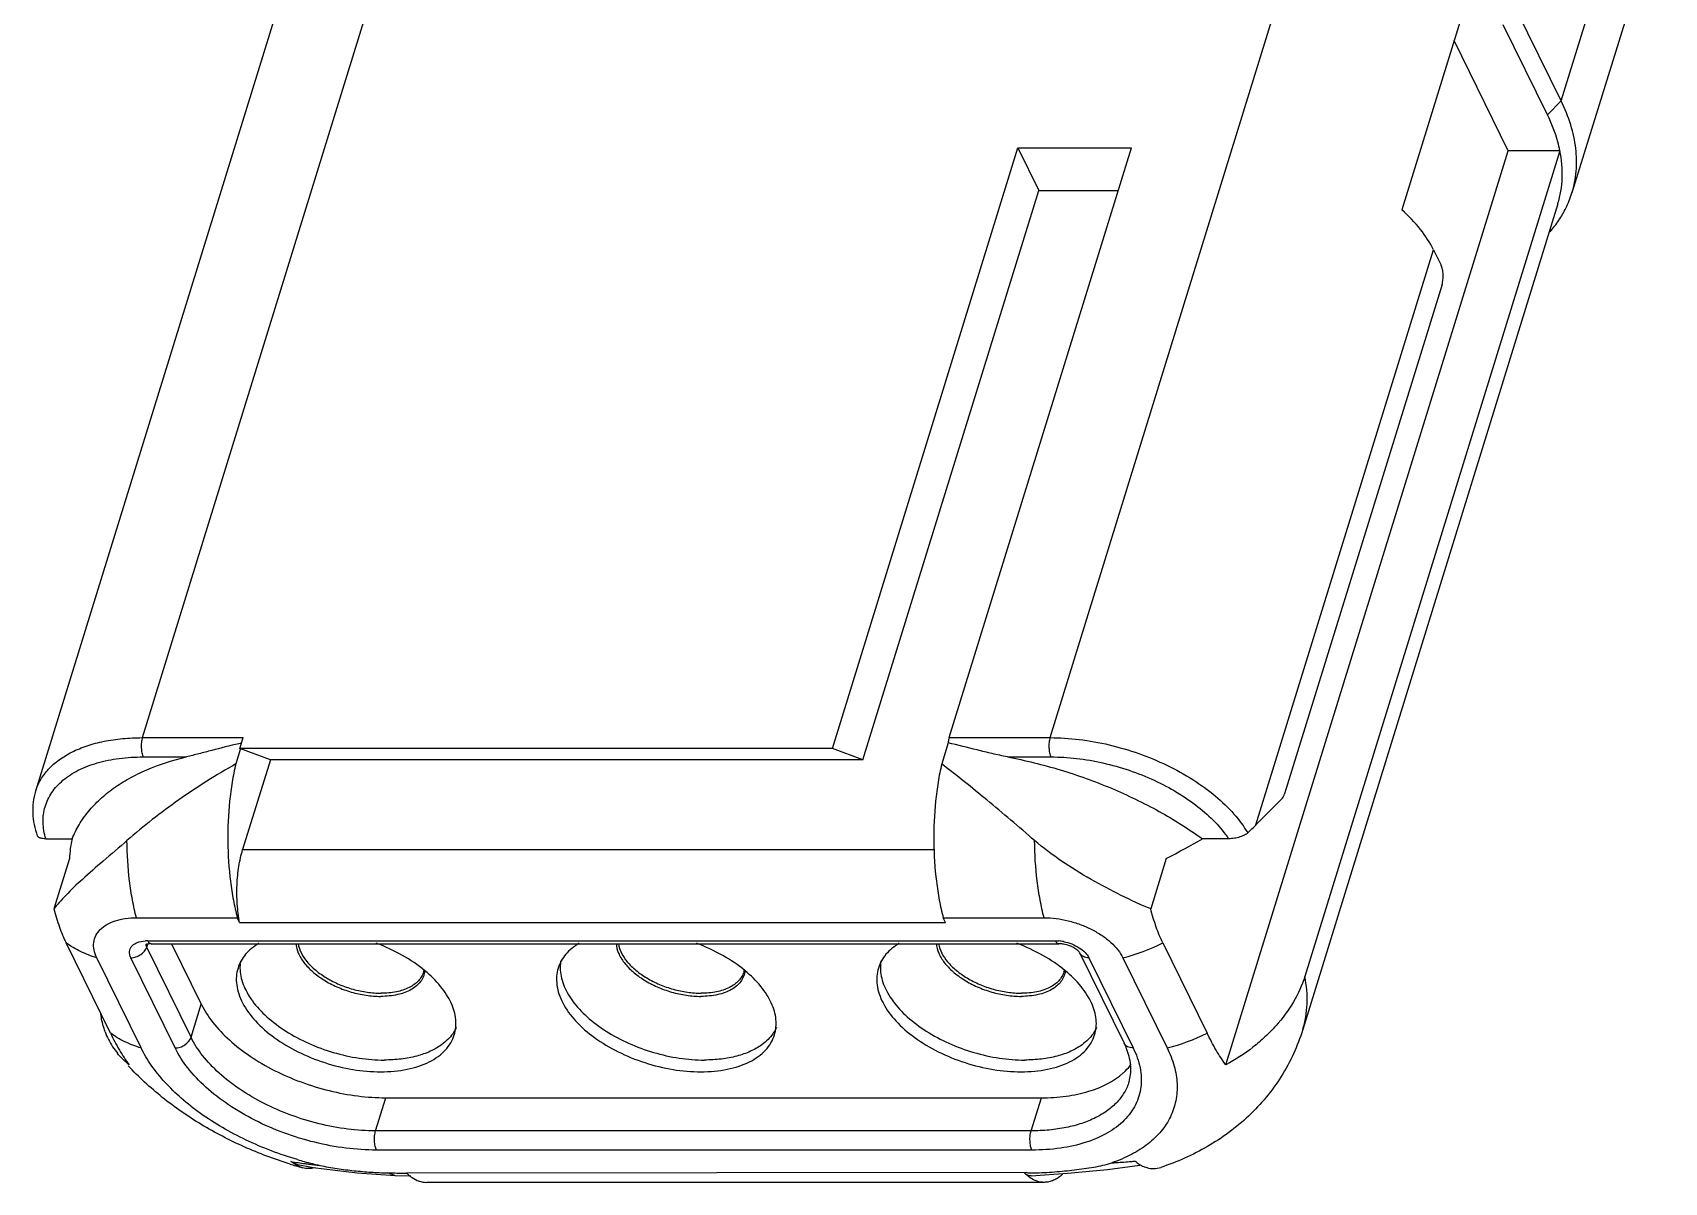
# Model space of a CAD drawing. Extents: x 0 to 420, y 0 to 297.
# Drawn here: x 272.46 to 308.23, y 190.66 to 215.86 of the extents above; entities that cross this region are included whole.
import ezdxf

# ---------------------------------------------------------------- set-up
doc = ezdxf.new("R2010")
doc.units = 0
doc.header["$LTSCALE"] = 23.1
doc.layers.get('0').update_dxf_attribs({"linetype": 'CONTINUOUS'})
doc.layers.add('DTM_AXIS', color=7, linetype='CONTINUOUS')

msp = doc.modelspace()

# ---------------------------------------------------------------- linework, layer by layer
at = {"color": 7, "linetype": 'CONTINUOUS'}
for p, q in [((305.97, 214.36), (307.996, 220.916)), ((308.23, 218.901), (306.204, 212.344)), ((274.87, 200.409), (280.389, 218.269)), ((294.765, 200.409), (300.284, 218.269)), ((278.048, 217.094), (272.529, 199.234)), ((305.97, 214.36), (305, 216.336)), ((289.995, 200.174), (294.062, 213.334)), ((292.554, 200.409), (296.549, 213.334)), ((294.062, 213.334), (296.549, 213.334)), ((294.062, 213.334), (294.519, 212.401)), ((290.662, 199.92), (294.519, 212.401)), ((294.519, 212.401), (296.26, 212.401)), ((305.895, 212.106), (300.303, 194.011)), ((274.87, 200.409), (277.081, 200.409)), ((277.008, 200.174), (277.081, 200.409)), ((292.533, 200.294), (292.39, 199.833)), ((292.554, 200.409), (294.765, 200.409)), ((274.889, 199.987), (275.84, 199.987)), ((277.02, 200.169), (276.916, 199.833)), ((277.675, 199.92), (277.008, 200.174)), ((289.995, 200.174), (277.008, 200.174)), ((290.662, 199.92), (289.995, 200.174)), ((293.833, 199.987), (294.784, 199.987)), ((277.675, 199.92), (277.068, 197.955)), ((290.662, 199.92), (277.675, 199.92)), ((272.754, 198.193), (273.33, 198.193)), ((298.68, 198.193), (298.105, 198.193)), ((277.068, 197.955), (292.225, 197.955)), ((273.272, 197.761), (272.932, 196.659)), ((297.312, 197.761), (296.971, 196.659)), ((274.739, 196.463), (276.95, 196.463)), ((277.002, 196.356), (276.95, 196.463)), ((277.002, 196.356), (292.476, 196.356)), ((292.424, 196.463), (294.634, 196.463)), ((292.476, 196.356), (292.424, 196.463)), ((274.168, 193.935), (273.198, 195.911)), ((274.966, 195.821), (274.986, 195.887)), ((275.936, 193.844), (274.966, 195.821)), ((274.986, 195.959), (294.881, 195.959)), ((275.059, 195.894), (294.954, 195.894)), ((275.51, 195.894), (276.16, 194.569)), ((295.42, 195.689), (296.39, 193.712)), ((274.841, 193.609), (273.871, 195.586)), ((275.587, 193.609), (274.617, 195.586)), ((295.617, 195.586), (296.587, 193.609)), ((296.363, 195.586), (297.333, 193.609)), ((275.936, 193.844), (276.16, 194.569)), ((279.982, 191.793), (280.206, 192.518)), ((280.206, 192.518), (294.575, 192.518)), ((294.35, 191.793), (294.575, 192.518)), ((294.35, 191.793), (279.982, 191.793)), ((294.369, 191.372), (280.001, 191.372)), ((278.242, 191.063), (278.124, 191.123)), ((278.242, 191.063), (278.613, 190.991)), ((278.613, 190.991), (279.579, 190.871)), ((296.025, 190.948), (296.73, 191.044)), ((279.579, 190.871), (280.408, 190.818)), ((280.406, 190.818), (280.245, 190.872)), ((280.406, 190.818), (280.757, 190.805)), ((280.58, 190.868), (280.66, 190.868)), ((294.258, 190.878), (280.657, 190.868)), ((294.635, 190.665), (281.096, 190.665))]:
    msp.add_line(p, q, dxfattribs=at)
msp.add_lwpolyline([(294.349, 190.808), (295.15, 190.863), (296.025, 190.948)], dxfattribs=at)
for centre, radius, start, end in [((304.048, 213.012), 2.257, 333.7339, 342.8056), ((280.153, 186.597), 14.042, 102.7912, 103.0443), ((274.986, 195.189), 0.77, 89.9622, 93.751), ((275.054, 195.88), 0.103, 173.0819, 179.6985), ((294.872, 194.99), 0.969, 78.8245, 84.8864), ((275.583, 194.528), 1.631, 200.2818, 206.6201), ((275.61, 194.543), 1.661, 206.6936, 219.4973), ((280.829, 199.842), 9.189, 252.7635, 253.5825), ((279.267, 197.693), 6.669, 260.1272, 261.498), ((280.826, 199.835), 9.181, 253.5824, 254.5488), ((280.432, 198.559), 7.705, 253.7052, 254.852), ((279.561, 199.623), 8.621, 261.4643, 262.5265), ((280.406, 198.459), 7.602, 254.8448, 257.5033), ((295.706, 200.9), 9.813, 274.9039, 275.3944), ((297.114, 191.688), 0.738, 239.715, 242.2276), ((297.086, 191.636), 0.68, 242.2187, 247.005), ((280.702, 214.709), 23.841, 268.9002, 269.7061), ((281.225, 191.421), 0.788, 233.3979, 235.7804)]:
    msp.add_arc(centre, radius, start, end, dxfattribs=at)
for centre, major_axis, start_param, end_param in [((281.005, 200.701), (7.58, 3.696), 2.819102, 2.926722), ((295.373, 200.701), (7.58, 3.696), -1.516948, -1.409327), ((295.964, 198.496), (4.135, 2.016), -0.932465, -0.865909)]:
    msp.add_ellipse(centre, major_axis=major_axis, ratio=0.414751, start_param=start_param, end_param=end_param, dxfattribs=at)
for points, knots in [([(306.204, 212.344), (306.252, 212.499), (306.315, 212.824), (306.304, 213.331), (306.19, 213.852), (306.052, 214.191), (305.97, 214.36)], [0, 0, 0, 0, 0.233699, 0.474453, 0.728465, 1, 1, 1, 1]), ([(305.726, 211.495), (305.795, 211.574), (305.922, 211.74), (306.027, 211.921), (306.072, 212.013)], [0, 0, 0, 0, 0.506208, 1, 1, 1, 1]), ([(272.529, 199.234), (272.556, 199.323), (272.634, 199.497), (272.811, 199.731), (273.045, 199.934), (273.33, 200.105), (273.663, 200.24), (274.036, 200.338), (274.443, 200.396), (274.725, 200.409), (274.87, 200.409)], [0, 0, 0, 0, 0.099665, 0.202877, 0.312597, 0.430895, 0.558842, 0.696722, 0.844193, 1, 1, 1, 1]), ([(274.87, 200.409), (274.86, 200.375), (274.846, 200.302), (274.843, 200.19), (274.853, 200.097), (274.871, 200.03), (274.883, 200.001), (274.889, 199.987)], [0, 0, 0, 0, 0.247302, 0.51914, 0.780701, 0.897501, 1, 1, 1, 1]), ([(292.554, 200.409), (292.552, 200.4), (292.541, 200.363), (292.535, 200.324), (292.533, 200.294)], [0, 0, 0, 0, 0.232707, 1, 1, 1, 1]), ([(293.833, 199.987), (293.72, 200.009), (293.497, 200.058), (293.065, 200.163), (292.744, 200.244), (292.533, 200.294)], [0, 0, 0, 0, 0.258256, 0.511241, 1, 1, 1, 1]), ([(294.765, 200.409), (294.755, 200.375), (294.741, 200.302), (294.738, 200.19), (294.748, 200.097), (294.766, 200.03), (294.777, 200.001), (294.784, 199.987)], [0, 0, 0, 0, 0.247302, 0.51914, 0.780701, 0.897501, 1, 1, 1, 1]), ([(294.765, 200.409), (294.978, 200.409), (295.414, 200.381), (296.066, 200.263), (296.71, 200.074), (297.325, 199.819), (297.89, 199.508), (298.386, 199.15), (298.795, 198.758), (299.012, 198.467), (299.099, 198.32)], [0, 0, 0, 0, 0.128244, 0.261552, 0.396876, 0.531022, 0.660879, 0.783652, 0.897131, 1, 1, 1, 1]), ([(272.754, 198.193), (272.719, 198.309), (272.687, 198.49), (272.699, 198.728), (272.734, 198.897), (272.795, 199.058), (272.913, 199.263), (273.129, 199.495), (273.472, 199.713), (273.89, 199.872), (274.371, 199.967), (274.712, 199.987), (274.889, 199.987)], [0, 0, 0, 0, 0.111547, 0.16458, 0.216663, 0.268666, 0.321454, 0.432168, 0.553958, 0.689255, 0.838412, 1, 1, 1, 1]), ([(273.33, 198.193), (273.373, 198.299), (273.478, 198.509), (273.684, 198.8), (273.939, 199.067), (274.239, 199.31), (274.584, 199.526), (275.11, 199.781), (275.541, 199.917), (275.84, 199.987)], [0, 0, 0, 0, 0.107741, 0.218236, 0.332875, 0.452871, 0.579162, 0.712366, 1, 1, 1, 1]), ([(276.983, 200.277), (276.785, 200.231), (276.494, 200.157), (276.114, 200.056), (275.93, 200.009), (275.84, 199.987)], [0, 0, 0, 0, 0.51725, 0.764485, 1, 1, 1, 1]), ([(293.833, 199.987), (294.222, 199.913), (294.995, 199.722), (296.11, 199.322), (297.156, 198.817), (297.802, 198.411), (298.105, 198.193)], [0, 0, 0, 0, 0.254975, 0.510294, 0.760378, 1, 1, 1, 1]), ([(294.784, 199.987), (294.972, 199.987), (295.355, 199.964), (295.929, 199.864), (296.498, 199.703), (297.045, 199.486), (297.552, 199.22), (298.003, 198.912), (298.384, 198.573), (298.593, 198.321), (298.68, 198.193)], [0, 0, 0, 0, 0.127045, 0.25905, 0.393187, 0.526569, 0.656311, 0.77978, 0.894838, 1, 1, 1, 1]), ([(272.529, 199.234), (272.505, 199.157), (272.471, 198.997), (272.461, 198.751), (272.492, 198.501), (272.538, 198.338), (272.567, 198.258)], [0, 0, 0, 0, 0.244078, 0.490316, 0.741569, 1, 1, 1, 1]), ([(272.754, 198.193), (272.73, 198.193), (272.695, 198.195), (272.652, 198.203), (272.626, 198.21), (272.604, 198.22), (272.583, 198.233), (272.571, 198.247), (272.567, 198.258)], [0, 0, 0, 0, 0.350305, 0.501303, 0.633497, 0.747561, 0.844878, 1, 1, 1, 1]), ([(299.099, 198.32), (299.089, 198.311), (299.067, 198.294), (299.011, 198.262), (298.924, 198.229), (298.807, 198.201), (298.722, 198.193), (298.68, 198.193)], [0, 0, 0, 0, 0.086066, 0.188046, 0.432827, 0.715345, 1, 1, 1, 1]), ([(277.002, 196.356), (276.976, 196.489), (276.943, 196.763), (276.937, 197.177), (276.975, 197.578), (277.031, 197.835), (277.068, 197.955)], [0, 0, 0, 0, 0.250879, 0.512755, 0.768058, 1, 1, 1, 1]), ([(273.871, 195.586), (273.844, 195.64), (273.805, 195.75), (273.795, 195.92), (273.843, 196.079), (273.945, 196.216), (274.093, 196.325), (274.28, 196.405), (274.5, 196.453), (274.657, 196.463), (274.739, 196.463)], [0, 0, 0, 0, 0.118953, 0.227269, 0.331367, 0.439314, 0.55778, 0.690483, 0.838424, 1, 1, 1, 1]), ([(294.634, 196.463), (294.722, 196.463), (294.9, 196.451), (295.166, 196.401), (295.429, 196.32), (295.678, 196.212), (295.904, 196.081), (296.098, 195.931), (296.254, 195.767), (296.333, 195.647), (296.363, 195.586)], [0, 0, 0, 0, 0.12963, 0.264566, 0.40125, 0.536279, 0.666228, 0.788105, 0.89977, 1, 1, 1, 1]), ([(273.871, 195.586), (273.748, 195.623), (273.513, 195.712), (273.296, 195.84), (273.198, 195.911)], [0, 0, 0, 0, 0.511976, 1, 1, 1, 1]), ([(274.617, 195.586), (274.606, 195.608), (274.59, 195.652), (274.584, 195.72), (274.6, 195.784), (274.636, 195.841), (274.691, 195.887), (274.789, 195.938), (274.875, 195.953), (274.936, 195.957)], [0, 0, 0, 0, 0.1218, 0.233259, 0.339716, 0.448492, 0.566072, 0.696581, 1, 1, 1, 1]), ([(274.617, 195.586), (274.654, 195.586), (274.712, 195.596), (274.783, 195.625), (274.878, 195.679), (274.945, 195.753), (274.966, 195.821)], [0, 0, 0, 0, 0.254723, 0.387354, 0.51995, 1, 1, 1, 1]), ([(274.976, 195.886), (274.973, 195.885), (274.963, 195.883), (274.953, 195.88), (274.947, 195.878)], [0, 0, 0, 0, 0.293043, 1, 1, 1, 1]), ([(274.966, 195.821), (274.963, 195.826), (274.955, 195.845), (274.951, 195.866), (274.951, 195.881)], [0, 0, 0, 0, 0.266186, 1, 1, 1, 1]), ([(275.059, 195.894), (275.051, 195.894), (275.023, 195.893), (274.995, 195.89), (274.976, 195.886)], [0, 0, 0, 0, 0.284456, 1, 1, 1, 1]), ([(274.986, 195.959), (274.991, 195.949), (275.001, 195.932), (275.019, 195.911), (275.038, 195.897), (275.052, 195.894), (275.059, 195.894)], [0, 0, 0, 0, 0.314987, 0.581799, 0.804595, 1, 1, 1, 1]), ([(294.881, 195.959), (294.888, 195.959), (294.913, 195.959), (294.939, 195.957), (294.958, 195.956)], [0, 0, 0, 0, 0.245825, 1, 1, 1, 1]), ([(294.881, 195.959), (294.886, 195.949), (294.896, 195.932), (294.914, 195.911), (294.933, 195.897), (294.947, 195.894), (294.954, 195.894)], [0, 0, 0, 0, 0.314987, 0.581799, 0.804595, 1, 1, 1, 1]), ([(295.057, 195.885), (295.048, 195.886), (295.014, 195.892), (294.979, 195.894), (294.954, 195.894)], [0, 0, 0, 0, 0.263205, 1, 1, 1, 1]), ([(295.42, 195.689), (295.418, 195.694), (295.408, 195.709), (295.386, 195.733), (295.352, 195.763), (295.287, 195.807), (295.189, 195.854), (295.102, 195.877), (295.057, 195.885)], [0, 0, 0, 0, 0.04203, 0.121416, 0.232913, 0.367426, 0.676783, 1, 1, 1, 1]), ([(295.06, 195.941), (295.122, 195.929), (295.241, 195.894), (295.353, 195.838), (295.404, 195.805)], [0, 0, 0, 0, 0.507039, 1, 1, 1, 1]), ([(295.404, 195.805), (295.451, 195.775), (295.532, 195.712), (295.596, 195.629), (295.617, 195.586)], [0, 0, 0, 0, 0.53842, 1, 1, 1, 1]), ([(295.617, 195.586), (295.595, 195.586), (295.554, 195.59), (295.496, 195.61), (295.45, 195.643), (295.428, 195.673), (295.42, 195.689)], [0, 0, 0, 0, 0.277591, 0.535082, 0.773251, 1, 1, 1, 1]), ([(300.303, 194.011), (300.331, 194.102), (300.376, 194.29), (300.416, 194.681), (300.389, 194.98), (300.349, 195.176)], [0, 0, 0, 0, 0.243384, 0.489661, 1, 1, 1, 1]), ([(276.16, 194.569), (276.229, 194.428), (276.414, 194.145), (276.779, 193.763), (277.235, 193.412), (277.763, 193.104), (278.346, 192.852), (278.961, 192.663), (279.584, 192.546), (280.001, 192.518), (280.206, 192.518)], [0, 0, 0, 0, 0.10023, 0.211895, 0.333772, 0.463721, 0.59875, 0.735434, 0.87037, 1, 1, 1, 1]), ([(274.054, 193.962), (274.042, 193.994), (273.999, 194.121), (273.972, 194.254), (273.961, 194.355)], [0, 0, 0, 0, 0.248035, 1, 1, 1, 1]), ([(274.168, 193.935), (274.23, 193.808), (274.356, 193.57), (274.502, 193.342), (274.579, 193.238)], [0, 0, 0, 0, 0.521455, 1, 1, 1, 1]), ([(274.841, 193.609), (274.718, 193.646), (274.483, 193.735), (274.266, 193.863), (274.168, 193.935)], [0, 0, 0, 0, 0.511976, 1, 1, 1, 1]), ([(300.303, 194.011), (300.247, 193.831), (300.112, 193.477), (299.842, 192.979), (299.51, 192.521), (299.123, 192.11), (298.691, 191.749), (298.22, 191.441), (297.719, 191.186), (297.368, 191.051), (297.19, 190.993)], [0, 0, 0, 0, 0.12567, 0.251054, 0.376326, 0.501284, 0.625973, 0.750506, 0.87506, 1, 1, 1, 1]), ([(278.27, 191.163), (277.884, 191.276), (277.321, 191.489), (276.625, 191.856), (276.149, 192.161), (275.725, 192.494), (275.361, 192.848), (275.062, 193.217), (274.905, 193.478), (274.841, 193.609)], [0, 0, 0, 0, 0.279388, 0.415294, 0.546421, 0.671368, 0.789008, 0.898643, 1, 1, 1, 1]), ([(275.587, 193.609), (275.624, 193.609), (275.682, 193.619), (275.753, 193.648), (275.848, 193.702), (275.915, 193.777), (275.936, 193.844)], [0, 0, 0, 0, 0.254723, 0.387354, 0.51995, 1, 1, 1, 1]), ([(280.001, 191.372), (279.778, 191.372), (279.322, 191.402), (278.642, 191.53), (277.972, 191.735), (277.336, 192.011), (276.759, 192.347), (276.262, 192.73), (275.864, 193.147), (275.663, 193.455), (275.587, 193.609)], [0, 0, 0, 0, 0.129654, 0.264551, 0.401253, 0.536278, 0.666225, 0.788118, 0.899753, 1, 1, 1, 1]), ([(279.982, 191.793), (279.777, 191.793), (279.36, 191.821), (278.736, 191.938), (278.122, 192.127), (277.539, 192.379), (277.011, 192.687), (276.555, 193.038), (276.19, 193.42), (276.005, 193.702), (275.936, 193.844)], [0, 0, 0, 0, 0.129657, 0.264553, 0.401254, 0.536278, 0.666224, 0.788116, 0.899751, 1, 1, 1, 1]), ([(296.587, 193.609), (296.655, 193.471), (296.732, 193.256), (296.769, 192.963), (296.761, 192.754), (296.719, 192.553), (296.643, 192.362), (296.534, 192.184), (296.342, 191.961), (296.019, 191.723), (295.541, 191.52), (294.98, 191.397), (294.578, 191.372), (294.369, 191.372)], [0, 0, 0, 0, 0.118853, 0.174099, 0.227359, 0.279567, 0.331741, 0.384883, 0.439915, 0.558249, 0.690829, 0.83856, 1, 1, 1, 1]), ([(297.333, 193.609), (297.396, 193.482), (297.496, 193.226), (297.563, 192.831), (297.537, 192.45), (297.417, 192.093), (297.207, 191.772), (296.913, 191.492), (296.543, 191.259), (296.264, 191.143), (296.116, 191.093)], [0, 0, 0, 0, 0.131343, 0.253044, 0.368308, 0.481634, 0.59783, 0.72114, 0.854683, 1, 1, 1, 1]), ([(296.458, 193.555), (296.453, 193.568), (296.433, 193.621), (296.409, 193.674), (296.39, 193.712)], [0, 0, 0, 0, 0.243293, 1, 1, 1, 1]), ([(296.587, 193.609), (296.565, 193.609), (296.524, 193.614), (296.466, 193.634), (296.42, 193.667), (296.398, 193.696), (296.39, 193.712)], [0, 0, 0, 0, 0.277591, 0.535082, 0.773251, 1, 1, 1, 1]), ([(296.497, 192.87), (296.512, 192.921), (296.535, 193.028), (296.542, 193.261), (296.5, 193.439), (296.458, 193.555)], [0, 0, 0, 0, 0.228588, 0.467522, 1, 1, 1, 1]), ([(274.579, 193.238), (274.556, 193.257), (274.466, 193.333), (274.384, 193.419), (274.328, 193.487)], [0, 0, 0, 0, 0.253151, 1, 1, 1, 1]), ([(278.106, 191.066), (277.764, 191.172), (277.096, 191.422), (276.154, 191.911), (275.297, 192.504), (274.79, 192.972), (274.559, 193.221)], [0, 0, 0, 0, 0.255886, 0.50881, 0.756944, 1, 1, 1, 1]), ([(296.37, 193.063), (296.387, 193.078), (296.449, 193.136), (296.505, 193.201), (296.544, 193.251)], [0, 0, 0, 0, 0.255737, 1, 1, 1, 1]), ([(296.497, 192.87), (296.472, 192.789), (296.4, 192.629), (296.238, 192.415), (296.024, 192.228), (295.762, 192.072), (295.457, 191.948), (295.115, 191.858), (294.742, 191.805), (294.483, 191.793), (294.35, 191.793)], [0, 0, 0, 0, 0.099673, 0.202889, 0.312615, 0.430922, 0.558873, 0.696753, 0.844215, 1, 1, 1, 1]), ([(294.575, 192.518), (294.757, 192.518), (295.108, 192.54), (295.731, 192.668), (296.158, 192.872), (296.37, 193.063)], [0, 0, 0, 0, 0.286605, 0.550517, 1, 1, 1, 1]), ([(280.001, 191.372), (279.994, 191.385), (279.983, 191.414), (279.965, 191.481), (279.955, 191.574), (279.958, 191.686), (279.971, 191.759), (279.982, 191.793)], [0, 0, 0, 0, 0.102499, 0.219299, 0.48086, 0.752698, 1, 1, 1, 1]), ([(294.369, 191.372), (294.363, 191.385), (294.351, 191.414), (294.334, 191.481), (294.323, 191.574), (294.326, 191.686), (294.34, 191.759), (294.35, 191.793)], [0, 0, 0, 0, 0.102499, 0.219299, 0.48086, 0.752698, 1, 1, 1, 1]), ([(278.239, 191.044), (278.23, 191.05), (278.189, 191.074), (278.151, 191.101), (278.124, 191.123)], [0, 0, 0, 0, 0.242146, 1, 1, 1, 1]), ([(278.38, 190.985), (278.368, 190.989), (278.32, 191.004), (278.273, 191.025), (278.239, 191.044)], [0, 0, 0, 0, 0.242777, 1, 1, 1, 1]), ([(278.439, 191.075), (278.466, 191.072), (278.573, 191.058), (278.68, 191.046), (278.761, 191.037)], [0, 0, 0, 0, 0.246797, 1, 1, 1, 1]), ([(278.761, 191.037), (278.885, 191.01), (279.135, 190.965), (279.509, 190.918), (279.878, 190.886), (280.123, 190.875), (280.245, 190.872)], [0, 0, 0, 0, 0.255822, 0.50781, 0.756081, 1, 1, 1, 1]), ([(294.416, 190.874), (294.491, 190.875), (294.641, 190.879), (294.864, 190.894), (295.083, 190.914), (295.299, 190.938), (295.512, 190.965), (295.721, 190.997), (295.923, 191.037), (296.053, 191.071), (296.116, 191.093)], [0, 0, 0, 0, 0.132289, 0.261916, 0.389791, 0.516281, 0.641373, 0.764596, 0.88485, 1, 1, 1, 1]), ([(296.116, 191.093), (296.151, 191.095), (296.294, 191.103), (296.437, 191.113), (296.545, 191.122)], [0, 0, 0, 0, 0.248106, 1, 1, 1, 1]), ([(296.628, 191.13), (296.638, 191.122), (296.674, 191.094), (296.712, 191.068), (296.741, 191.051)], [0, 0, 0, 0, 0.258136, 1, 1, 1, 1]), ([(296.821, 191.011), (296.826, 191.008), (296.848, 191), (296.871, 190.992), (296.888, 190.987)], [0, 0, 0, 0, 0.253448, 1, 1, 1, 1]), ([(296.888, 190.987), (296.936, 190.973), (297.039, 190.958), (297.142, 190.976), (297.19, 190.993)], [0, 0, 0, 0, 0.498889, 1, 1, 1, 1]), ([(278.647, 190.984), (278.604, 190.972), (278.513, 190.96), (278.423, 190.973), (278.38, 190.985)], [0, 0, 0, 0, 0.499551, 1, 1, 1, 1]), ([(280.663, 190.867), (280.671, 190.86), (280.7, 190.832), (280.731, 190.807), (280.755, 190.789)], [0, 0, 0, 0, 0.258008, 1, 1, 1, 1]), ([(280.782, 190.77), (280.83, 190.737), (280.93, 190.684), (281.042, 190.665), (281.096, 190.665)], [0, 0, 0, 0, 0.520861, 1, 1, 1, 1]), ([(294.33, 190.765), (294.32, 190.772), (294.276, 190.804), (294.235, 190.839), (294.206, 190.868)], [0, 0, 0, 0, 0.239568, 1, 1, 1, 1]), ([(294.349, 190.808), (294.337, 190.808), (294.312, 190.81), (294.276, 190.821), (294.239, 190.839), (294.217, 190.857), (294.206, 190.868)], [0, 0, 0, 0, 0.229885, 0.467731, 0.719305, 1, 1, 1, 1]), ([(294.258, 190.878), (294.272, 190.877), (294.324, 190.874), (294.376, 190.874), (294.416, 190.874)], [0, 0, 0, 0, 0.254198, 1, 1, 1, 1]), ([(294.635, 190.665), (294.584, 190.665), (294.475, 190.683), (294.377, 190.734), (294.33, 190.765)], [0, 0, 0, 0, 0.479417, 1, 1, 1, 1]), ([(295.04, 190.842), (294.981, 190.788), (294.884, 190.72), (294.741, 190.673), (294.67, 190.665), (294.635, 190.665)], [0, 0, 0, 0, 0.531105, 0.769949, 1, 1, 1, 1])]:
    msp.add_open_spline(points, degree=3, knots=knots, dxfattribs=at)
at = {"layer": 'DTM_AXIS', "color": 7, "linetype": 'CONTINUOUS'}
for p, q in [((304.003, 216.907), (302.478, 211.972)), ((305.668, 214.054), (304.698, 216.031)), ((304.809, 213.271), (303.625, 215.684)), ((305.97, 214.36), (305.668, 214.054)), ((298.618, 193.238), (304.809, 213.271)), ((305.941, 213.271), (300.349, 195.176)), ((305.941, 213.271), (304.809, 213.271)), ((299.279, 198.496), (303.173, 211.096)), ((303.173, 211.096), (303.338, 210.76)), ((303.357, 210.339), (299.907, 199.176)), ((299.279, 198.496), (299.859, 199.084)), ((297.237, 195.911), (298.207, 193.935))]:
    msp.add_line(p, q, dxfattribs=at)
for centre, radius, start, end in [((295.32, 199.729), 4.272, 284.1364, 296.67), ((280.644, 195.396), 0.408, 342.8345, 347.3368), ((287.663, 195.396), 0.408, 342.8345, 347.3368), ((294.681, 195.396), 0.408, 342.8345, 347.3368), ((296.29, 197.752), 4.272, 284.1364, 296.67)]:
    msp.add_arc(centre, radius, start, end, dxfattribs=at)
for points, knots in [([(305.941, 213.271), (305.927, 213.336), (305.863, 213.606), (305.761, 213.865), (305.668, 214.054)], [0, 0, 0, 0, 0.2404, 1, 1, 1, 1]), ([(305.895, 212.106), (305.923, 212.197), (305.968, 212.384), (306.008, 212.775), (305.98, 213.075), (305.941, 213.271)], [0, 0, 0, 0, 0.243384, 0.489662, 1, 1, 1, 1]), ([(303.173, 211.096), (303.095, 211.255), (302.887, 211.571), (302.625, 211.841), (302.478, 211.972)], [0, 0, 0, 0, 0.47262, 1, 1, 1, 1]), ([(303.357, 210.339), (303.367, 210.373), (303.381, 210.446), (303.384, 210.558), (303.373, 210.651), (303.356, 210.718), (303.344, 210.747), (303.338, 210.76)], [0, 0, 0, 0, 0.247302, 0.51914, 0.780701, 0.897501, 1, 1, 1, 1]), ([(276.916, 199.833), (276.487, 199.591), (275.662, 199.071), (274.894, 198.471), (274.532, 198.154)], [0, 0, 0, 0, 0.506088, 1, 1, 1, 1]), ([(276.916, 199.833), (276.886, 199.702), (276.833, 199.43), (276.759, 198.865), (276.727, 198.137), (276.773, 197.412), (276.858, 196.855), (276.917, 196.59), (276.95, 196.463)], [0, 0, 0, 0, 0.118872, 0.243768, 0.503091, 0.760819, 0.883768, 1, 1, 1, 1]), ([(292.39, 199.833), (292.359, 199.702), (292.307, 199.43), (292.233, 198.865), (292.201, 198.137), (292.247, 197.412), (292.332, 196.855), (292.39, 196.59), (292.424, 196.463)], [0, 0, 0, 0, 0.118872, 0.243768, 0.503091, 0.760819, 0.883768, 1, 1, 1, 1]), ([(294.427, 198.154), (294.08, 198.454), (293.411, 199.026), (292.725, 199.577), (292.39, 199.833)], [0, 0, 0, 0, 0.521079, 1, 1, 1, 1]), ([(299.859, 199.084), (299.87, 199.095), (299.889, 199.125), (299.901, 199.158), (299.907, 199.176)], [0, 0, 0, 0, 0.441734, 1, 1, 1, 1]), ([(274.532, 198.154), (274.359, 198.003), (274.03, 197.723), (273.576, 197.329), (273.256, 197.025), (273.052, 196.806), (272.968, 196.706), (272.932, 196.659)], [0, 0, 0, 0, 0.314291, 0.591155, 0.822078, 0.918129, 1, 1, 1, 1]), ([(274.739, 196.463), (274.706, 196.591), (274.647, 196.859), (274.561, 197.422), (274.534, 197.859), (274.532, 198.154)], [0, 0, 0, 0, 0.233861, 0.481307, 1, 1, 1, 1]), ([(294.634, 196.463), (294.601, 196.591), (294.542, 196.859), (294.456, 197.422), (294.429, 197.859), (294.427, 198.154)], [0, 0, 0, 0, 0.233861, 0.481307, 1, 1, 1, 1]), ([(296.971, 196.659), (296.752, 196.748), (296.31, 196.951), (295.657, 197.299), (295.018, 197.692), (294.614, 197.992), (294.427, 198.154)], [0, 0, 0, 0, 0.239848, 0.492378, 0.748824, 1, 1, 1, 1]), ([(272.932, 196.659), (272.966, 196.524), (273.042, 196.269), (273.142, 196.024), (273.198, 195.911)], [0, 0, 0, 0, 0.527828, 1, 1, 1, 1]), ([(297.237, 195.911), (297.182, 196.024), (297.081, 196.269), (297.006, 196.524), (296.971, 196.659)], [0, 0, 0, 0, 0.472172, 1, 1, 1, 1]), ([(277.424, 195.903), (277.368, 195.87), (277.263, 195.798), (277.13, 195.668), (277.028, 195.522), (276.982, 195.416), (276.966, 195.361)], [0, 0, 0, 0, 0.270442, 0.524112, 0.765381, 1, 1, 1, 1]), ([(278.236, 195.897), (278.241, 195.826), (278.281, 195.676), (278.41, 195.467), (278.602, 195.269), (278.847, 195.091), (279.134, 194.941), (279.447, 194.828), (279.77, 194.757), (279.989, 194.74), (280.096, 194.74)], [0, 0, 0, 0, 0.090421, 0.193557, 0.310699, 0.440243, 0.578718, 0.721502, 0.863645, 1, 1, 1, 1]), ([(278.284, 195.896), (278.307, 195.75), (278.407, 195.574), (278.567, 195.401), (278.706, 195.276), (278.91, 195.134), (279.186, 194.995), (279.485, 194.89), (279.794, 194.825), (280.001, 194.809), (280.103, 194.809)], [0, 0, 0, 0, 0.1955, 0.253175, 0.314042, 0.444006, 0.582092, 0.723901, 0.864814, 1, 1, 1, 1]), ([(281.062, 195.301), (280.91, 195.428), (280.568, 195.657), (280.195, 195.829), (279.997, 195.903)], [0, 0, 0, 0, 0.484084, 1, 1, 1, 1]), ([(284.443, 195.903), (284.386, 195.87), (284.282, 195.798), (284.148, 195.668), (284.047, 195.522), (284.001, 195.416), (283.984, 195.361)], [0, 0, 0, 0, 0.270442, 0.524112, 0.765381, 1, 1, 1, 1]), ([(285.255, 195.897), (285.259, 195.826), (285.299, 195.676), (285.428, 195.467), (285.62, 195.269), (285.866, 195.091), (286.152, 194.941), (286.465, 194.828), (286.789, 194.757), (287.007, 194.74), (287.114, 194.74)], [0, 0, 0, 0, 0.090421, 0.193557, 0.310699, 0.440243, 0.578718, 0.721502, 0.863645, 1, 1, 1, 1]), ([(285.303, 195.896), (285.325, 195.75), (285.426, 195.574), (285.585, 195.401), (285.724, 195.276), (285.928, 195.134), (286.204, 194.995), (286.504, 194.89), (286.812, 194.825), (287.02, 194.809), (287.121, 194.809)], [0, 0, 0, 0, 0.1955, 0.253175, 0.314042, 0.444006, 0.582092, 0.723901, 0.864814, 1, 1, 1, 1]), ([(288.081, 195.301), (287.928, 195.428), (287.586, 195.657), (287.213, 195.829), (287.016, 195.903)], [0, 0, 0, 0, 0.484084, 1, 1, 1, 1]), ([(291.461, 195.903), (291.405, 195.87), (291.3, 195.798), (291.167, 195.668), (291.065, 195.522), (291.019, 195.416), (291.003, 195.361)], [0, 0, 0, 0, 0.270442, 0.524112, 0.765381, 1, 1, 1, 1]), ([(292.273, 195.897), (292.278, 195.826), (292.318, 195.676), (292.447, 195.467), (292.639, 195.269), (292.884, 195.091), (293.171, 194.941), (293.484, 194.828), (293.807, 194.757), (294.026, 194.74), (294.133, 194.74)], [0, 0, 0, 0, 0.090421, 0.193557, 0.310699, 0.440243, 0.578718, 0.721502, 0.863645, 1, 1, 1, 1]), ([(292.321, 195.896), (292.344, 195.75), (292.444, 195.574), (292.604, 195.401), (292.743, 195.276), (292.947, 195.134), (293.223, 194.995), (293.522, 194.89), (293.83, 194.825), (294.038, 194.809), (294.14, 194.809)], [0, 0, 0, 0, 0.1955, 0.253175, 0.314042, 0.444006, 0.582092, 0.723901, 0.864814, 1, 1, 1, 1]), ([(295.099, 195.301), (294.947, 195.428), (294.605, 195.657), (294.232, 195.829), (294.034, 195.903)], [0, 0, 0, 0, 0.484084, 1, 1, 1, 1]), ([(276.966, 195.361), (276.948, 195.303), (276.924, 195.179), (276.931, 194.986), (276.979, 194.788), (277.099, 194.511), (277.35, 194.173), (277.766, 193.814), (278.28, 193.508), (278.862, 193.273), (279.473, 193.124), (279.889, 193.087), (280.093, 193.087)], [0, 0, 0, 0, 0.042702, 0.086808, 0.133507, 0.183658, 0.295671, 0.423412, 0.563542, 0.710644, 0.858287, 1, 1, 1, 1]), ([(277.022, 195.521), (277.019, 195.507), (277.011, 195.454), (277.008, 195.399), (277.009, 195.358)], [0, 0, 0, 0, 0.247679, 1, 1, 1, 1]), ([(277.009, 195.358), (277.01, 195.299), (277.024, 195.178), (277.077, 194.997), (277.163, 194.815), (277.324, 194.567), (277.601, 194.271), (278.019, 193.96), (278.511, 193.699), (279.051, 193.5), (279.61, 193.376), (279.988, 193.345), (280.173, 193.345)], [0, 0, 0, 0, 0.043632, 0.089852, 0.139255, 0.192178, 0.308599, 0.437912, 0.576632, 0.720032, 0.862905, 1, 1, 1, 1]), ([(281.061, 195.291), (281.056, 195.251), (281.034, 195.171), (280.97, 195.061), (280.879, 194.965), (280.761, 194.884), (280.621, 194.82), (280.399, 194.756), (280.219, 194.74), (280.096, 194.74)], [0, 0, 0, 0, 0.100922, 0.203466, 0.311642, 0.428405, 0.555511, 0.693629, 1, 1, 1, 1]), ([(281.706, 193.896), (281.723, 193.95), (281.745, 194.063), (281.744, 194.238), (281.708, 194.419), (281.64, 194.601), (281.539, 194.784), (281.358, 195.031), (281.187, 195.198), (281.062, 195.301)], [0, 0, 0, 0, 0.103096, 0.209056, 0.320367, 0.438924, 0.565911, 0.701896, 1, 1, 1, 1]), ([(283.984, 195.361), (283.966, 195.303), (283.943, 195.179), (283.95, 194.986), (283.997, 194.788), (284.117, 194.511), (284.369, 194.173), (284.784, 193.814), (285.299, 193.508), (285.88, 193.273), (286.491, 193.124), (286.908, 193.087), (287.111, 193.087)], [0, 0, 0, 0, 0.042702, 0.086808, 0.133507, 0.183658, 0.295671, 0.423412, 0.563542, 0.710644, 0.858287, 1, 1, 1, 1]), ([(284.04, 195.521), (284.038, 195.507), (284.03, 195.454), (284.027, 195.399), (284.027, 195.358)], [0, 0, 0, 0, 0.247679, 1, 1, 1, 1]), ([(284.027, 195.358), (284.028, 195.299), (284.042, 195.178), (284.096, 194.997), (284.182, 194.815), (284.342, 194.567), (284.62, 194.271), (285.038, 193.96), (285.529, 193.699), (286.069, 193.5), (286.628, 193.376), (287.006, 193.345), (287.191, 193.345)], [0, 0, 0, 0, 0.043632, 0.089852, 0.139255, 0.192178, 0.308599, 0.437912, 0.576632, 0.720032, 0.862905, 1, 1, 1, 1]), ([(288.08, 195.291), (288.074, 195.251), (288.052, 195.171), (287.989, 195.061), (287.897, 194.965), (287.78, 194.884), (287.639, 194.82), (287.418, 194.756), (287.237, 194.74), (287.114, 194.74)], [0, 0, 0, 0, 0.100922, 0.203466, 0.311642, 0.428405, 0.555511, 0.693629, 1, 1, 1, 1]), ([(288.725, 193.896), (288.741, 193.95), (288.764, 194.063), (288.762, 194.238), (288.727, 194.419), (288.658, 194.601), (288.557, 194.784), (288.377, 195.031), (288.206, 195.198), (288.081, 195.301)], [0, 0, 0, 0, 0.103096, 0.209056, 0.320367, 0.438924, 0.565911, 0.701896, 1, 1, 1, 1]), ([(291.003, 195.361), (290.985, 195.303), (290.961, 195.179), (290.968, 194.986), (291.016, 194.788), (291.136, 194.511), (291.387, 194.173), (291.803, 193.814), (292.317, 193.508), (292.899, 193.273), (293.51, 193.124), (293.926, 193.087), (294.13, 193.087)], [0, 0, 0, 0, 0.042702, 0.086808, 0.133507, 0.183658, 0.295671, 0.423412, 0.563542, 0.710644, 0.858287, 1, 1, 1, 1]), ([(291.059, 195.521), (291.056, 195.507), (291.048, 195.454), (291.045, 195.399), (291.046, 195.358)], [0, 0, 0, 0, 0.247679, 1, 1, 1, 1]), ([(291.046, 195.358), (291.047, 195.299), (291.061, 195.178), (291.114, 194.997), (291.2, 194.815), (291.361, 194.567), (291.638, 194.271), (292.056, 193.96), (292.548, 193.699), (293.088, 193.5), (293.647, 193.376), (294.025, 193.345), (294.21, 193.345)], [0, 0, 0, 0, 0.043632, 0.089852, 0.139255, 0.192178, 0.308599, 0.437912, 0.576632, 0.720032, 0.862905, 1, 1, 1, 1]), ([(295.098, 195.291), (295.093, 195.251), (295.071, 195.171), (295.007, 195.061), (294.915, 194.965), (294.798, 194.884), (294.658, 194.82), (294.436, 194.756), (294.256, 194.74), (294.133, 194.74)], [0, 0, 0, 0, 0.100922, 0.203466, 0.311642, 0.428405, 0.555511, 0.693629, 1, 1, 1, 1]), ([(295.743, 193.896), (295.76, 193.95), (295.782, 194.063), (295.781, 194.238), (295.745, 194.419), (295.677, 194.601), (295.576, 194.784), (295.395, 195.031), (295.224, 195.198), (295.099, 195.301)], [0, 0, 0, 0, 0.103096, 0.209056, 0.320367, 0.438924, 0.565911, 0.701896, 1, 1, 1, 1]), ([(281.034, 195.276), (281.023, 195.24), (280.992, 195.171), (280.922, 195.078), (280.828, 194.997), (280.671, 194.903), (280.426, 194.826), (280.215, 194.809), (280.103, 194.809)], [0, 0, 0, 0, 0.099768, 0.203083, 0.312927, 0.431309, 0.696881, 1, 1, 1, 1]), ([(288.052, 195.276), (288.041, 195.24), (288.01, 195.171), (287.94, 195.078), (287.847, 194.997), (287.69, 194.903), (287.444, 194.826), (287.233, 194.809), (287.121, 194.809)], [0, 0, 0, 0, 0.099768, 0.203083, 0.312927, 0.431309, 0.696881, 1, 1, 1, 1]), ([(295.071, 195.276), (295.06, 195.24), (295.029, 195.171), (294.958, 195.078), (294.865, 194.997), (294.708, 194.903), (294.463, 194.826), (294.252, 194.809), (294.14, 194.809)], [0, 0, 0, 0, 0.099768, 0.203083, 0.312927, 0.431309, 0.696881, 1, 1, 1, 1]), ([(300.349, 195.176), (300.289, 194.983), (300.113, 194.596), (299.792, 194.165), (299.478, 193.846), (299.123, 193.544), (298.826, 193.351), (298.618, 193.238)], [0, 0, 0, 0, 0.228847, 0.474271, 0.60241, 0.733275, 1, 1, 1, 1]), ([(280.093, 193.087), (280.193, 193.087), (280.387, 193.095), (280.668, 193.136), (280.925, 193.203), (281.154, 193.296), (281.351, 193.414), (281.512, 193.554), (281.634, 193.715), (281.687, 193.835), (281.706, 193.896)], [0, 0, 0, 0, 0.155756, 0.303244, 0.441135, 0.569079, 0.687382, 0.797113, 0.900331, 1, 1, 1, 1]), ([(281.672, 193.922), (281.64, 193.877), (281.565, 193.788), (281.404, 193.652), (281.176, 193.524), (280.876, 193.421), (280.536, 193.358), (280.296, 193.345), (280.173, 193.345)], [0, 0, 0, 0, 0.100662, 0.206908, 0.379231, 0.56916, 0.776837, 1, 1, 1, 1]), ([(281.748, 194.056), (281.743, 194.044), (281.721, 193.998), (281.694, 193.954), (281.672, 193.922)], [0, 0, 0, 0, 0.247793, 1, 1, 1, 1]), ([(287.111, 193.087), (287.211, 193.087), (287.406, 193.095), (287.686, 193.136), (287.943, 193.203), (288.172, 193.296), (288.369, 193.414), (288.53, 193.554), (288.653, 193.715), (288.706, 193.835), (288.725, 193.896)], [0, 0, 0, 0, 0.155756, 0.303244, 0.441135, 0.569079, 0.687382, 0.797113, 0.900331, 1, 1, 1, 1]), ([(288.691, 193.922), (288.659, 193.877), (288.584, 193.788), (288.422, 193.652), (288.194, 193.524), (287.894, 193.421), (287.554, 193.358), (287.315, 193.345), (287.191, 193.345)], [0, 0, 0, 0, 0.100662, 0.206908, 0.379231, 0.56916, 0.776837, 1, 1, 1, 1]), ([(288.767, 194.056), (288.762, 194.044), (288.739, 193.998), (288.713, 193.954), (288.691, 193.922)], [0, 0, 0, 0, 0.247793, 1, 1, 1, 1]), ([(294.13, 193.087), (294.23, 193.087), (294.424, 193.095), (294.705, 193.136), (294.962, 193.203), (295.191, 193.296), (295.388, 193.414), (295.549, 193.554), (295.671, 193.715), (295.724, 193.835), (295.743, 193.896)], [0, 0, 0, 0, 0.155756, 0.303244, 0.441135, 0.569079, 0.687382, 0.797113, 0.900331, 1, 1, 1, 1]), ([(295.709, 193.922), (295.677, 193.877), (295.602, 193.788), (295.441, 193.652), (295.213, 193.524), (294.913, 193.421), (294.573, 193.358), (294.333, 193.345), (294.21, 193.345)], [0, 0, 0, 0, 0.100662, 0.206908, 0.379231, 0.56916, 0.776837, 1, 1, 1, 1]), ([(295.785, 194.056), (295.78, 194.044), (295.758, 193.998), (295.731, 193.954), (295.709, 193.922)], [0, 0, 0, 0, 0.247793, 1, 1, 1, 1]), ([(298.618, 193.238), (298.542, 193.342), (298.396, 193.57), (298.269, 193.808), (298.207, 193.935)], [0, 0, 0, 0, 0.478545, 1, 1, 1, 1])]:
    msp.add_open_spline(points, degree=3, knots=knots, dxfattribs=at)

doc.saveas('drawing.dxf')
